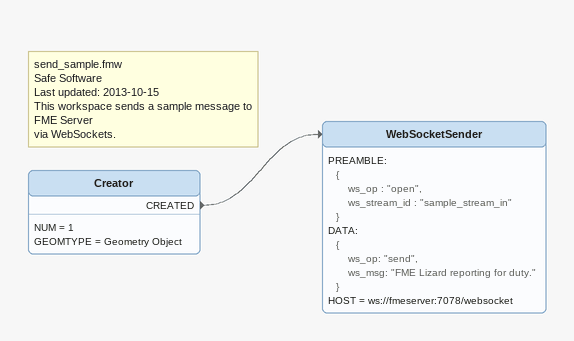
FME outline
Note: send_sample.fmw / Safe Software / Last updated: 2013-10-15 / This workspace sends a sample message to FME Server / via WebSockets.
Creator
    NUM = 1
    GEOMTYPE = Geometry Object
    CREATED -> WebSocketSender
WebSocketSender
    PREAMBLE:
      {
          ws_op : "open",
          ws_stream_id : "sample_stream_in"
      }
    DATA:
      {
          ws_op: "send",
          ws_msg: "FME Lizard reporting for duty."
      }
    HOST = ws://fmeserver:7078/websocket
